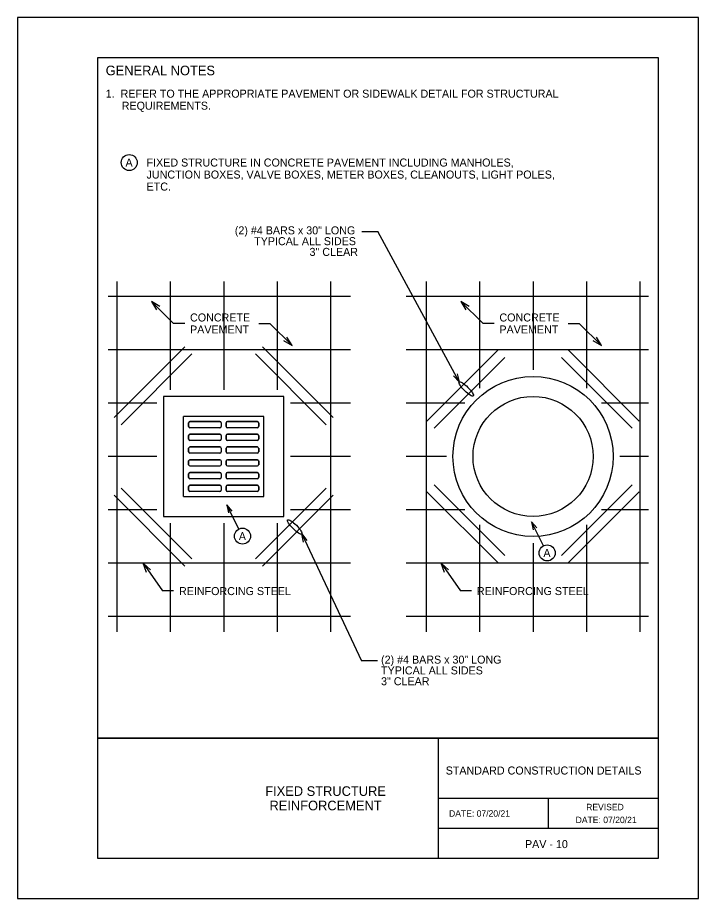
# Model space of a CAD drawing. Extents: x 2082873.7 to 2082882.2, y 13331272.2 to 13331283.2.
import ezdxf

# ---------------------------------------------------------------- set-up
doc = ezdxf.new("R2010")
doc.units = 0
for name, color, linetype in [('Detail', 7, 'Continuous'), ('Detail Label', 7, 'Continuous'), ('Non-Print', 7, 'Continuous'), ('Sheet Title Block', 7, 'Continuous')]:
    doc.layers.add(name, color=color, linetype=linetype)

msp = doc.modelspace()

# ---------------------------------------------------------------- linework, layer by layer
at = {"layer": 'Detail'}
for p, q in [((2082874.936, 13331279.917), (2082874.936, 13331275.542)), ((2082875.603, 13331279.917), (2082875.603, 13331278.563)), ((2082876.27, 13331279.917), (2082876.27, 13331278.563)), ((2082876.936, 13331279.917), (2082876.936, 13331278.563)), ((2082877.603, 13331279.917), (2082877.603, 13331275.542)), ((2082878.8, 13331279.917), (2082878.8, 13331275.542)), ((2082879.466, 13331279.917), (2082879.466, 13331278.584)), ((2082880.133, 13331279.917), (2082880.133, 13331278.813)), ((2082880.8, 13331279.917), (2082880.8, 13331278.584)), ((2082881.466, 13331279.917), (2082881.466, 13331275.542)), ((2082877.853, 13331279.73), (2082874.829, 13331279.73)), ((2082881.573, 13331279.73), (2082878.55, 13331279.73)), ((2082877.853, 13331279.063), (2082874.829, 13331279.063)), ((2082875.785, 13331279.099), (2082874.901, 13331278.215)), ((2082877.638, 13331278.215), (2082876.754, 13331279.099)), ((2082881.573, 13331279.063), (2082878.55, 13331279.063)), ((2082875.873, 13331279.01), (2082874.989, 13331278.126)), ((2082877.55, 13331278.126), (2082876.666, 13331279.01)), ((2082879.691, 13331279.056), (2082878.807, 13331278.172)), ((2082879.78, 13331278.967), (2082878.896, 13331278.084)), ((2082881.371, 13331278.084), (2082880.487, 13331278.967)), ((2082881.459, 13331278.172), (2082880.575, 13331279.056)), ((2082875.436, 13331278.397), (2082874.829, 13331278.397)), ((2082877.853, 13331278.397), (2082877.103, 13331278.397)), ((2082879.279, 13331278.397), (2082878.55, 13331278.397)), ((2082881.573, 13331278.397), (2082880.987, 13331278.397)), ((2082876.77, 13331278.23), (2082875.77, 13331278.23)), ((2082875.77, 13331277.23), (2082875.77, 13331278.23)), ((2082876.77, 13331277.23), (2082876.77, 13331278.23)), ((2082875.832, 13331278.105), (2082875.832, 13331278.152)), ((2082875.832, 13331278.152), (2082875.832, 13331278.105)), ((2082875.848, 13331278.167), (2082876.223, 13331278.167)), ((2082876.223, 13331278.167), (2082875.848, 13331278.167)), ((2082876.223, 13331278.089), (2082875.848, 13331278.089)), ((2082876.223, 13331278.089), (2082875.848, 13331278.089)), ((2082876.238, 13331278.152), (2082876.238, 13331278.105)), ((2082876.238, 13331278.152), (2082876.238, 13331278.105)), ((2082876.301, 13331278.152), (2082876.301, 13331278.105)), ((2082876.301, 13331278.105), (2082876.301, 13331278.152)), ((2082876.691, 13331278.167), (2082876.316, 13331278.167)), ((2082876.691, 13331278.167), (2082876.316, 13331278.167)), ((2082876.316, 13331278.167), (2082876.691, 13331278.167)), ((2082876.691, 13331278.089), (2082876.316, 13331278.089)), ((2082876.691, 13331278.089), (2082876.316, 13331278.089)), ((2082876.707, 13331278.105), (2082876.707, 13331278.152)), ((2082876.707, 13331278.152), (2082876.707, 13331278.105)), ((2082875.832, 13331277.992), (2082875.832, 13331277.946)), ((2082875.832, 13331277.946), (2082875.832, 13331277.992)), ((2082876.223, 13331278.008), (2082875.848, 13331278.008)), ((2082875.848, 13331278.008), (2082876.223, 13331278.008)), ((2082876.238, 13331277.992), (2082876.238, 13331277.946)), ((2082876.238, 13331277.992), (2082876.238, 13331277.946)), ((2082876.301, 13331277.992), (2082876.301, 13331277.946)), ((2082876.301, 13331277.946), (2082876.301, 13331277.992)), ((2082876.691, 13331278.008), (2082876.316, 13331278.008)), ((2082876.691, 13331278.008), (2082876.316, 13331278.008)), ((2082876.316, 13331278.008), (2082876.691, 13331278.008)), ((2082876.707, 13331277.946), (2082876.707, 13331277.992)), ((2082876.707, 13331277.992), (2082876.707, 13331277.946)), ((2082876.223, 13331277.93), (2082875.848, 13331277.93)), ((2082876.223, 13331277.93), (2082875.848, 13331277.93)), ((2082876.691, 13331277.93), (2082876.316, 13331277.93)), ((2082876.691, 13331277.93), (2082876.316, 13331277.93)), ((2082875.832, 13331277.833), (2082875.832, 13331277.786)), ((2082875.832, 13331277.786), (2082875.832, 13331277.833)), ((2082876.223, 13331277.849), (2082875.848, 13331277.849)), ((2082875.848, 13331277.849), (2082876.223, 13331277.849)), ((2082876.223, 13331277.771), (2082875.848, 13331277.771)), ((2082876.223, 13331277.771), (2082875.848, 13331277.771)), ((2082876.238, 13331277.833), (2082876.238, 13331277.786)), ((2082876.238, 13331277.833), (2082876.238, 13331277.786)), ((2082876.301, 13331277.833), (2082876.301, 13331277.786)), ((2082876.301, 13331277.786), (2082876.301, 13331277.833)), ((2082876.691, 13331277.849), (2082876.316, 13331277.849)), ((2082876.691, 13331277.849), (2082876.316, 13331277.849)), ((2082876.316, 13331277.849), (2082876.691, 13331277.849)), ((2082876.691, 13331277.771), (2082876.316, 13331277.771)), ((2082876.691, 13331277.771), (2082876.316, 13331277.771)), ((2082876.707, 13331277.786), (2082876.707, 13331277.833)), ((2082876.707, 13331277.833), (2082876.707, 13331277.786)), ((2082875.436, 13331277.73), (2082874.829, 13331277.73)), ((2082875.832, 13331277.674), (2082875.832, 13331277.627)), ((2082875.832, 13331277.627), (2082875.832, 13331277.674)), ((2082876.223, 13331277.689), (2082875.848, 13331277.689)), ((2082875.848, 13331277.689), (2082876.223, 13331277.689)), ((2082876.238, 13331277.674), (2082876.238, 13331277.627)), ((2082876.238, 13331277.674), (2082876.238, 13331277.627)), ((2082876.301, 13331277.674), (2082876.301, 13331277.627)), ((2082876.301, 13331277.627), (2082876.301, 13331277.674)), ((2082876.691, 13331277.689), (2082876.316, 13331277.689)), ((2082876.691, 13331277.689), (2082876.316, 13331277.689)), ((2082876.316, 13331277.689), (2082876.691, 13331277.689)), ((2082876.707, 13331277.627), (2082876.707, 13331277.674)), ((2082876.707, 13331277.674), (2082876.707, 13331277.627)), ((2082877.853, 13331277.73), (2082877.103, 13331277.73)), ((2082879.05, 13331277.73), (2082878.55, 13331277.73)), ((2082881.573, 13331277.73), (2082881.216, 13331277.73)), ((2082876.223, 13331277.611), (2082875.848, 13331277.611)), ((2082876.223, 13331277.611), (2082875.848, 13331277.611)), ((2082876.223, 13331277.53), (2082875.848, 13331277.53)), ((2082875.848, 13331277.53), (2082876.223, 13331277.53)), ((2082876.691, 13331277.611), (2082876.316, 13331277.611)), ((2082876.691, 13331277.611), (2082876.316, 13331277.611)), ((2082876.691, 13331277.53), (2082876.316, 13331277.53)), ((2082876.691, 13331277.53), (2082876.316, 13331277.53)), ((2082876.316, 13331277.53), (2082876.691, 13331277.53)), ((2082875.832, 13331277.514), (2082875.832, 13331277.467)), ((2082875.832, 13331277.467), (2082875.832, 13331277.514)), ((2082876.223, 13331277.452), (2082875.848, 13331277.452)), ((2082876.223, 13331277.452), (2082875.848, 13331277.452)), ((2082876.238, 13331277.514), (2082876.238, 13331277.467)), ((2082876.238, 13331277.514), (2082876.238, 13331277.467)), ((2082876.301, 13331277.514), (2082876.301, 13331277.467)), ((2082876.301, 13331277.467), (2082876.301, 13331277.514)), ((2082876.691, 13331277.452), (2082876.316, 13331277.452)), ((2082876.691, 13331277.452), (2082876.316, 13331277.452)), ((2082876.707, 13331277.467), (2082876.707, 13331277.514)), ((2082876.707, 13331277.514), (2082876.707, 13331277.467)), ((2082874.989, 13331277.334), (2082875.873, 13331276.45)), ((2082875.832, 13331277.355), (2082875.832, 13331277.308)), ((2082875.832, 13331277.308), (2082875.832, 13331277.355)), ((2082876.223, 13331277.371), (2082875.848, 13331277.371)), ((2082875.848, 13331277.371), (2082876.223, 13331277.371)), ((2082876.238, 13331277.355), (2082876.238, 13331277.308)), ((2082876.238, 13331277.355), (2082876.238, 13331277.308)), ((2082876.301, 13331277.355), (2082876.301, 13331277.308)), ((2082876.301, 13331277.308), (2082876.301, 13331277.355)), ((2082876.691, 13331277.371), (2082876.316, 13331277.371)), ((2082876.691, 13331277.371), (2082876.316, 13331277.371)), ((2082876.316, 13331277.371), (2082876.691, 13331277.371)), ((2082876.666, 13331276.45), (2082877.55, 13331277.334)), ((2082876.707, 13331277.308), (2082876.707, 13331277.355)), ((2082876.707, 13331277.355), (2082876.707, 13331277.308)), ((2082878.896, 13331277.376), (2082879.78, 13331276.493)), ((2082880.487, 13331276.493), (2082881.371, 13331277.376)), ((2082874.901, 13331277.245), (2082875.785, 13331276.361)), ((2082875.77, 13331277.23), (2082876.77, 13331277.23)), ((2082876.223, 13331277.292), (2082875.848, 13331277.292)), ((2082876.223, 13331277.292), (2082875.848, 13331277.292)), ((2082876.691, 13331277.292), (2082876.316, 13331277.292)), ((2082876.691, 13331277.292), (2082876.316, 13331277.292)), ((2082876.754, 13331276.361), (2082877.638, 13331277.245)), ((2082878.807, 13331277.288), (2082879.691, 13331276.404)), ((2082880.575, 13331276.404), (2082881.459, 13331277.288)), ((2082875.436, 13331277.063), (2082874.829, 13331277.063)), ((2082877.853, 13331277.063), (2082877.103, 13331277.063)), ((2082879.279, 13331277.063), (2082878.55, 13331277.063)), ((2082881.573, 13331277.063), (2082880.987, 13331277.063)), ((2082875.603, 13331276.897), (2082875.603, 13331275.542)), ((2082876.27, 13331276.897), (2082876.27, 13331275.542)), ((2082876.936, 13331276.897), (2082876.936, 13331275.542)), ((2082879.466, 13331276.876), (2082879.466, 13331275.542)), ((2082880.8, 13331276.876), (2082880.8, 13331275.542)), ((2082880.133, 13331276.647), (2082880.133, 13331275.542)), ((2082877.853, 13331276.397), (2082874.829, 13331276.397)), ((2082881.573, 13331276.397), (2082878.55, 13331276.397)), ((2082877.853, 13331275.73), (2082874.829, 13331275.73)), ((2082881.573, 13331275.73), (2082878.55, 13331275.73))]:
    msp.add_line(p, q, dxfattribs=at)
msp.add_lwpolyline([(2082877.02, 13331278.48), (2082875.52, 13331278.48), (2082875.52, 13331276.98), (2082877.02, 13331276.98)], close=True, dxfattribs=at)
for radius in [1, 0.75]:
    msp.add_circle((2082880.133, 13331277.73), radius, dxfattribs=at)
for centre, start, end in [((2082875.848, 13331278.152), 90, 180), ((2082875.848, 13331278.152), 90, 180), ((2082875.848, 13331278.105), 180, 270), ((2082875.848, 13331278.105), 180, 270), ((2082876.223, 13331278.152), 360, 90), ((2082876.223, 13331278.152), 360, 90), ((2082876.223, 13331278.105), 270, 360), ((2082876.223, 13331278.105), 270, 360), ((2082876.316, 13331278.152), 90, 180), ((2082876.316, 13331278.152), 90, 180), ((2082876.316, 13331278.105), 180, 270), ((2082876.316, 13331278.105), 180, 270), ((2082876.691, 13331278.152), 360, 90), ((2082876.691, 13331278.152), 360, 90), ((2082876.691, 13331278.105), 270, 360), ((2082876.691, 13331278.105), 270, 360), ((2082875.848, 13331277.992), 90, 180), ((2082875.848, 13331277.992), 90, 180), ((2082876.223, 13331277.992), 360, 90), ((2082876.223, 13331277.992), 360, 90), ((2082876.316, 13331277.992), 90, 180), ((2082876.316, 13331277.992), 90, 180), ((2082876.691, 13331277.992), 360, 90), ((2082876.691, 13331277.992), 360, 90), ((2082875.848, 13331277.946), 180, 270), ((2082875.848, 13331277.946), 180, 270), ((2082876.223, 13331277.946), 270, 360), ((2082876.223, 13331277.946), 270, 360), ((2082876.316, 13331277.946), 180, 270), ((2082876.316, 13331277.946), 180, 270), ((2082876.691, 13331277.946), 270, 360), ((2082876.691, 13331277.946), 270, 360), ((2082875.848, 13331277.833), 90, 180), ((2082875.848, 13331277.833), 90, 180), ((2082875.848, 13331277.786), 180, 270), ((2082875.848, 13331277.786), 180, 270), ((2082876.223, 13331277.833), 360, 90), ((2082876.223, 13331277.833), 360, 90), ((2082876.223, 13331277.786), 270, 360), ((2082876.223, 13331277.786), 270, 360), ((2082876.316, 13331277.833), 90, 180), ((2082876.316, 13331277.833), 90, 180), ((2082876.316, 13331277.786), 180, 270), ((2082876.316, 13331277.786), 180, 270), ((2082876.691, 13331277.833), 360, 90), ((2082876.691, 13331277.833), 360, 90), ((2082876.691, 13331277.786), 270, 360), ((2082876.691, 13331277.786), 270, 360), ((2082875.848, 13331277.674), 90, 180), ((2082875.848, 13331277.674), 90, 180), ((2082876.223, 13331277.674), 360, 90), ((2082876.223, 13331277.674), 360, 90), ((2082876.316, 13331277.674), 90, 180), ((2082876.316, 13331277.674), 90, 180), ((2082876.691, 13331277.674), 360, 90), ((2082876.691, 13331277.674), 360, 90), ((2082875.848, 13331277.627), 180, 270), ((2082875.848, 13331277.627), 180, 270), ((2082875.848, 13331277.514), 90, 180), ((2082875.848, 13331277.514), 90, 180), ((2082876.223, 13331277.627), 270, 360), ((2082876.223, 13331277.627), 270, 360), ((2082876.223, 13331277.514), 360, 90), ((2082876.223, 13331277.514), 360, 90), ((2082876.316, 13331277.627), 180, 270), ((2082876.316, 13331277.627), 180, 270), ((2082876.316, 13331277.514), 90, 180), ((2082876.316, 13331277.514), 90, 180), ((2082876.691, 13331277.627), 270, 360), ((2082876.691, 13331277.627), 270, 360), ((2082876.691, 13331277.514), 360, 90), ((2082876.691, 13331277.514), 360, 90), ((2082875.848, 13331277.467), 180, 270), ((2082875.848, 13331277.467), 180, 270), ((2082876.223, 13331277.467), 270, 360), ((2082876.223, 13331277.467), 270, 360), ((2082876.316, 13331277.467), 180, 270), ((2082876.316, 13331277.467), 180, 270), ((2082876.691, 13331277.467), 270, 360), ((2082876.691, 13331277.467), 270, 360), ((2082875.848, 13331277.355), 90, 180), ((2082875.848, 13331277.355), 90, 180), ((2082875.848, 13331277.308), 180, 270), ((2082875.848, 13331277.308), 180, 270), ((2082876.223, 13331277.355), 360, 90), ((2082876.223, 13331277.355), 360, 90), ((2082876.223, 13331277.308), 270, 360), ((2082876.223, 13331277.308), 270, 360), ((2082876.316, 13331277.355), 90, 180), ((2082876.316, 13331277.355), 90, 180), ((2082876.316, 13331277.308), 180, 270), ((2082876.316, 13331277.308), 180, 270), ((2082876.691, 13331277.355), 360, 90), ((2082876.691, 13331277.355), 360, 90), ((2082876.691, 13331277.308), 270, 360), ((2082876.691, 13331277.308), 270, 360)]:
    msp.add_arc(centre, 0.0156, start, end, dxfattribs=at)
at = {"layer": 'Detail Label'}
for p, q in [((2082877.996, 13331280.54), (2082878.196, 13331280.54)), ((2082879.209, 13331278.661), (2082878.196, 13331280.54)), ((2082875.368, 13331279.667), (2082875.645, 13331279.391)), ((2082879.231, 13331279.667), (2082879.509, 13331279.391)), ((2082875.783, 13331279.391), (2082875.645, 13331279.391)), ((2082876.708, 13331279.391), (2082876.846, 13331279.391)), ((2082877.124, 13331279.115), (2082876.846, 13331279.391)), ((2082879.647, 13331279.391), (2082879.509, 13331279.391)), ((2082880.571, 13331279.391), (2082880.71, 13331279.391)), ((2082880.987, 13331279.115), (2082880.71, 13331279.391)), ((2082876.461, 13331276.824), (2082876.31, 13331277.125)), ((2082880.264, 13331276.614), (2082880.113, 13331276.915)), ((2082877.245, 13331276.762), (2082877.989, 13331275.179)), ((2082875.264, 13331276.397), (2082875.504, 13331276.05)), ((2082878.984, 13331276.397), (2082879.225, 13331276.05)), ((2082875.643, 13331276.05), (2082875.504, 13331276.05)), ((2082879.363, 13331276.05), (2082879.225, 13331276.05)), ((2082878.189, 13331275.179), (2082877.989, 13331275.179))]:
    msp.add_line(p, q, dxfattribs=at)
for points in [[(2082875.474, 13331279.604), (2082875.368, 13331279.667), (2082875.431, 13331279.561)], [(2082879.337, 13331279.604), (2082879.231, 13331279.667), (2082879.295, 13331279.561)], [(2082877.018, 13331279.178), (2082877.124, 13331279.115), (2082877.06, 13331279.221)], [(2082880.881, 13331279.178), (2082880.987, 13331279.115), (2082880.923, 13331279.221)], [(2082879.184, 13331278.761), (2082879.209, 13331278.661), (2082879.14, 13331278.737)], [(2082876.377, 13331277.047), (2082876.31, 13331277.125), (2082876.332, 13331277.025)], [(2082880.18, 13331276.837), (2082880.113, 13331276.915), (2082880.136, 13331276.815)], [(2082877.265, 13331276.661), (2082877.245, 13331276.762), (2082877.31, 13331276.682)], [(2082875.308, 13331276.281), (2082875.264, 13331276.397), (2082875.357, 13331276.315)], [(2082879.028, 13331276.281), (2082878.984, 13331276.397), (2082879.077, 13331276.315)]]:
    msp.add_lwpolyline(points, dxfattribs=at)
for centre in [(2082875.091, 13331281.401), (2082876.505, 13331276.735), (2082880.309, 13331276.525)]:
    msp.add_circle(centre, 0.1, dxfattribs=at)
for centre in [(2082879.298, 13331278.573), (2082877.157, 13331276.85)]:
    msp.add_ellipse(centre, major_axis=(0.0884, -0.0884), ratio=0.232195, dxfattribs=at)
at = {"layer": 'Non-Print'}
msp.add_lwpolyline([(2082873.697, 13331272.211), (2082882.197, 13331272.211), (2082882.197, 13331283.211), (2082873.697, 13331283.211)], close=True, dxfattribs=at)
at = {"layer": 'Sheet Title Block'}
for p, q in [((2082878.947, 13331274.211), (2082878.947, 13331272.711)), ((2082878.947, 13331273.461), (2082881.697, 13331273.461)), ((2082880.322, 13331273.461), (2082880.322, 13331273.086)), ((2082878.947, 13331273.086), (2082881.697, 13331273.086))]:
    msp.add_line(p, q, dxfattribs=at)
for points in [[(2082874.697, 13331282.711), (2082881.697, 13331282.711), (2082881.697, 13331274.211), (2082874.697, 13331274.211)], [(2082874.697, 13331274.211), (2082881.697, 13331274.211), (2082881.697, 13331272.711), (2082874.697, 13331272.711)]]:
    msp.add_lwpolyline(points, close=True, dxfattribs=at)

# ---------------------------------------------------------------- texts
at = {"layer": 'Detail Label'}
for s, height, p in [('GENERAL NOTES', 0.12, (2082874.797, 13331282.491)), ('A', 0.1, (2082875.044, 13331281.351)), ('FIXED STRUCTURE IN CONCRETE PAVEMENT INCLUDING MANHOLES, ', 0.1, (2082875.307, 13331281.351)), ('JUNCTION BOXES, VALVE BOXES, METER BOXES, CLEANOUTS, LIGHT POLES, ', 0.1, (2082875.307, 13331281.201)), ('ETC.', 0.1, (2082875.307, 13331281.051)), ('CONCRETE', 0.1, (2082875.85, 13331279.416)), ('CONCRETE', 0.1, (2082879.713, 13331279.416)), ('PAVEMENT', 0.1, (2082875.85, 13331279.266)), ('PAVEMENT', 0.1, (2082879.713, 13331279.266)), ('A', 0.1, (2082876.459, 13331276.685)), ('A', 0.1, (2082880.262, 13331276.475)), ('REINFORCING STEEL', 0.1, (2082875.712, 13331275.999)), ('REINFORCING STEEL', 0.1, (2082879.432, 13331275.999)), ('(2) #4 BARS x 30" LONG', 0.1, (2082878.235, 13331275.143)), ('TYPICAL ALL SIDES', 0.1, (2082878.235, 13331275.008)), ('3" CLEAR', 0.1, (2082878.235, 13331274.873))]:
    msp.add_text(s, height=height, dxfattribs=at).set_placement(p)
for s, p in [('1.  REFER TO THE APPROPRIATE PAVEMENT OR SIDEWALK DETAIL FOR STRUCTURAL ', (2082874.797, 13331282.211)), ('REQUIREMENTS.', (2082874.997, 13331282.061)), ('(2) #4 BARS x 30" LONG', (2082876.409, 13331280.504)), ('TYPICAL ALL SIDES', (2082876.651, 13331280.369)), ('3" CLEAR', (2082877.342, 13331280.235))]:
    msp.add_text(s, height=0.1, rotation=360, dxfattribs=at).set_placement(p)
at = {"layer": 'Sheet Title Block'}
for s, height, p in [('STANDARD CONSTRUCTION DETAILS', 0.1, (2082879.042, 13331273.758)), ('FIXED STRUCTURE', 0.12, (2082876.789, 13331273.491)), ('REINFORCEMENT', 0.12, (2082876.842, 13331273.311)), ('REVISED', 0.08, (2082880.796, 13331273.312)), ('DATE: 07/20/21', 0.08, (2082879.084, 13331273.232)), (' DATE: 07/20/21', 0.08, (2082880.635, 13331273.151)), ('PAV - 10', 0.1, (2082880.032, 13331272.839))]:
    msp.add_text(s, height=height, dxfattribs=at).set_placement(p)

doc.saveas('drawing.dxf')
